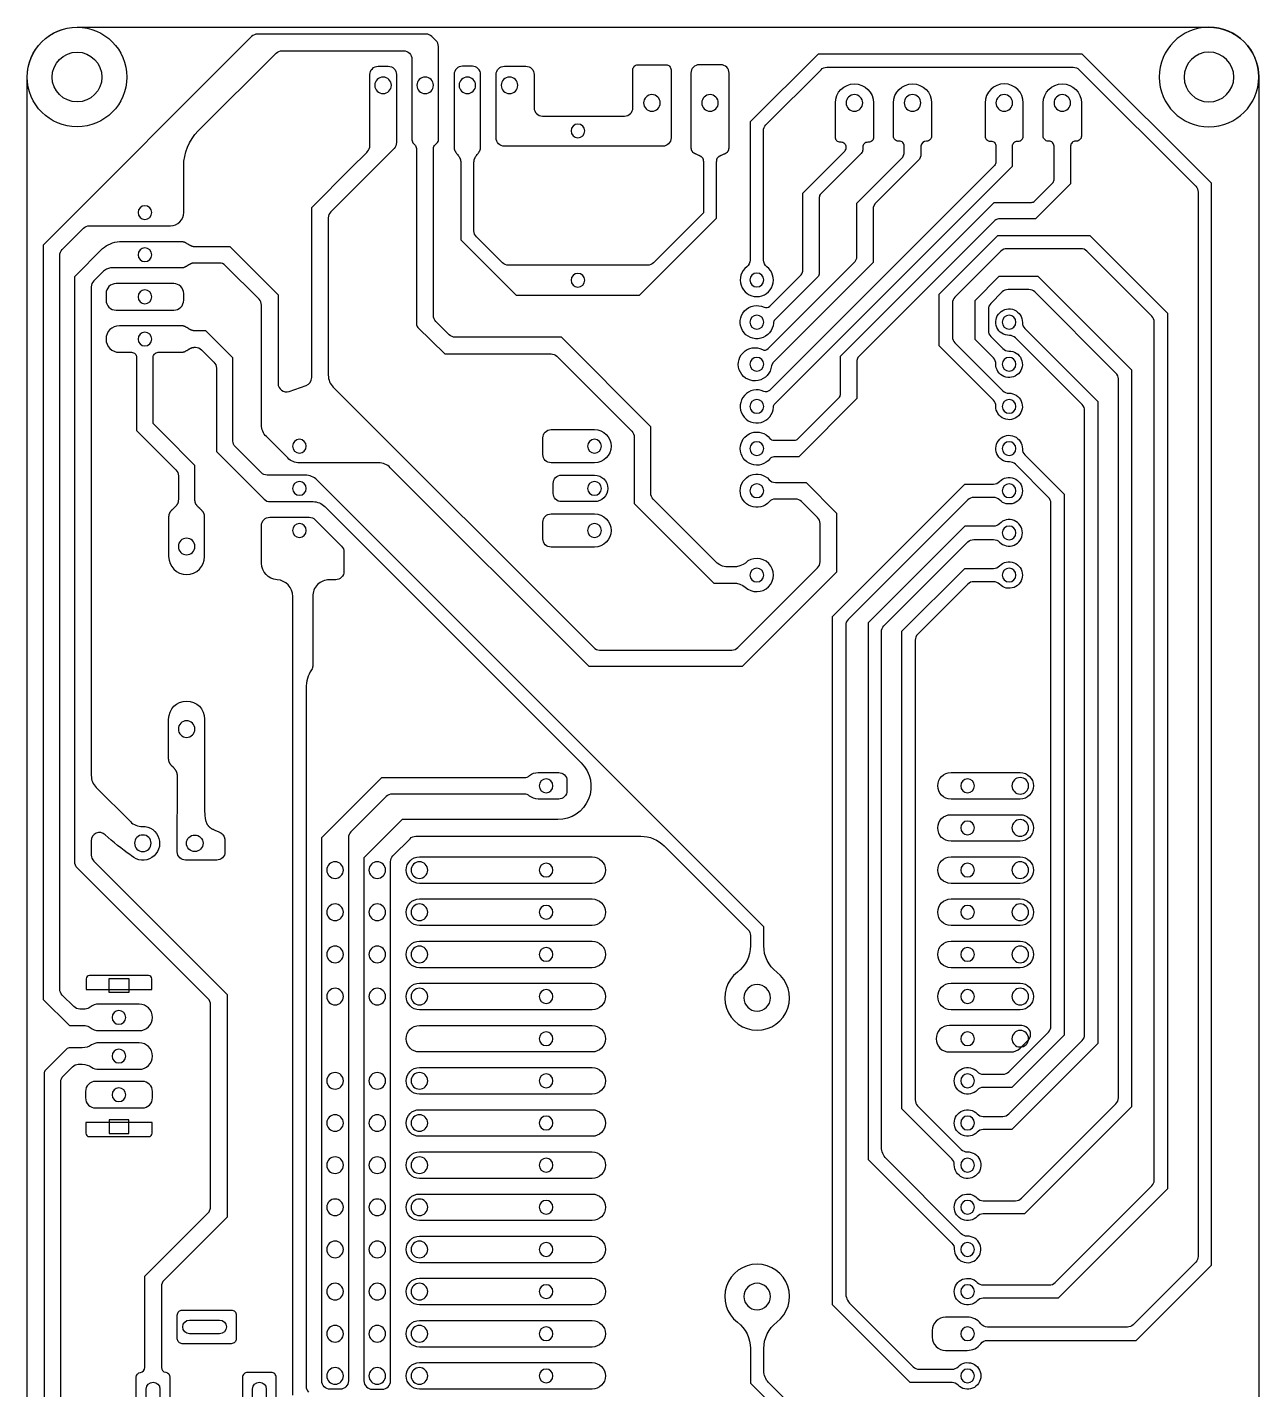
# Model space of a CAD drawing. Extents: x -757 to -528, y 190 to 455.
# Drawn here: x -695.8 to -621.6, y 372.4 to 454.5 of the extents above; entities that cross this region are included whole.
import ezdxf

# ---------------------------------------------------------------- set-up
doc = ezdxf.new("R2010")
doc.units = 0
for name, color, linetype in [('HOLES', 22, 'CONTINUOUS'), ('MOSFET', 7, 'CONTINUOUS'), ('MOSFET$TRACES', 7, 'CONTINUOUS')]:
    doc.layers.add(name, color=color, linetype=linetype)

msp = doc.modelspace()

# ---------------------------------------------------------------- linework, layer by layer
at = {"layer": 'HOLES'}
for points in [[(-690.865, 397.171), (-689.665, 397.171), (-689.665, 396.341), (-690.865, 396.341)], [(-690.865, 387.841), (-689.665, 387.841), (-689.665, 388.671), (-690.865, 388.671)]]:
    msp.add_lwpolyline(points, close=True, dxfattribs=at)
for points in [[(-686.013, 376.598), (-684.2, 376.598, -1), (-684.2, 375.771), (-686.013, 375.771, -1)], [(-688.62, 370.628), (-688.62, 372.441, -1), (-687.793, 372.441), (-687.793, 370.628, -1)], [(-682.22, 370.628), (-682.22, 372.441, -1), (-681.393, 372.441), (-681.393, 370.628, -1)]]:
    msp.add_lwpolyline(points, format="xyb", close=True, dxfattribs=at)
for centre, radius in [((-692.791, 451.5), 1.5), ((-685.702, 405.325), 0.5)]:
    msp.add_circle(centre, radius, dxfattribs=at)
at = {"layer": 'HOLES', "extrusion": (0, 0, -1)}
for centre, radius in [((624.591, 451.5), 1.5), ((674.354, 451), 0.5), ((671.814, 451), 0.5), ((669.274, 451), 0.5), ((666.734, 451), 0.5), ((658.153, 449.938), 0.5), ((654.653, 449.938), 0.5), ((645.952, 449.938), 0.5), ((642.452, 449.938), 0.5), ((636.927, 449.938), 0.5), ((633.427, 449.938), 0.5), ((662.612, 448.253), 0.415), ((688.703, 443.333), 0.415), ((688.703, 440.793), 0.415), ((662.612, 439.253), 0.415), ((651.833, 439.27), 0.415), ((688.703, 438.253), 0.415), ((651.833, 436.73), 0.415), ((636.633, 436.73), 0.415), ((688.703, 435.713), 0.415), ((651.833, 434.19), 0.415), ((636.633, 434.19), 0.415), ((651.833, 431.65), 0.415), ((636.633, 431.65), 0.415), ((679.392, 429.253), 0.415), ((661.612, 429.253), 0.415), ((651.833, 429.11), 0.415), ((636.633, 429.11), 0.415), ((679.392, 426.713), 0.415), ((661.612, 426.713), 0.415), ((651.833, 426.57), 0.415), ((636.633, 426.57), 0.415), ((679.392, 424.173), 0.415), ((661.612, 424.173), 0.415), ((686.188, 423.208), 0.5), ((636.633, 424.03), 0.415), ((651.833, 421.49), 0.415), ((636.633, 421.49), 0.415), ((686.188, 412.208), 0.5), ((664.533, 408.79), 0.415), ((639.133, 408.79), 0.415), ((635.963, 408.79), 0.5), ((639.133, 406.25), 0.415), ((635.963, 406.25), 0.5), ((688.829, 405.325), 0.5), ((677.243, 403.71), 0.5), ((674.703, 403.71), 0.5), ((672.163, 403.71), 0.5), ((664.533, 403.71), 0.415), ((639.133, 403.71), 0.415), ((635.963, 403.71), 0.5), ((677.243, 401.17), 0.5), ((674.703, 401.17), 0.5), ((672.163, 401.17), 0.5), ((664.533, 401.17), 0.415), ((639.133, 401.17), 0.415), ((635.963, 401.17), 0.5), ((677.243, 398.63), 0.5), ((674.703, 398.63), 0.5), ((672.163, 398.63), 0.5), ((664.533, 398.63), 0.415), ((639.133, 398.63), 0.415), ((635.963, 398.63), 0.5), ((677.243, 396.09), 0.5), ((674.703, 396.09), 0.5), ((672.163, 396.09), 0.5), ((651.815, 396.011), 0.8), ((635.963, 396.09), 0.5), ((664.533, 396.09), 0.415), ((639.133, 396.09), 0.415), ((690.265, 394.836), 0.415), ((664.533, 393.55), 0.415), ((639.133, 393.55), 0.415), ((635.963, 393.55), 0.5), ((690.265, 392.506), 0.415), ((677.243, 391.01), 0.5), ((674.703, 391.01), 0.5), ((672.163, 391.01), 0.5), ((664.533, 391.01), 0.415), ((639.133, 391.01), 0.415), ((690.265, 390.176), 0.415), ((677.243, 388.47), 0.5), ((674.703, 388.47), 0.5), ((672.163, 388.47), 0.5), ((664.533, 388.47), 0.415), ((639.133, 388.47), 0.415), ((677.243, 385.93), 0.5), ((674.703, 385.93), 0.5), ((672.163, 385.93), 0.5), ((664.533, 385.93), 0.415), ((639.133, 385.93), 0.415), ((677.243, 383.39), 0.5), ((674.703, 383.39), 0.5), ((672.163, 383.39), 0.5), ((664.533, 383.39), 0.415), ((639.133, 383.39), 0.415), ((677.243, 380.85), 0.5), ((674.703, 380.85), 0.5), ((672.163, 380.85), 0.5), ((664.533, 380.85), 0.415), ((639.133, 380.85), 0.415), ((677.243, 378.31), 0.5), ((674.703, 378.31), 0.5), ((672.163, 378.31), 0.5), ((664.533, 378.31), 0.415), ((651.815, 378.011), 0.8), ((639.133, 378.31), 0.415), ((677.243, 375.77), 0.5), ((674.703, 375.77), 0.5), ((672.163, 375.77), 0.5), ((664.533, 375.77), 0.415), ((639.133, 375.77), 0.415), ((677.243, 373.23), 0.5), ((674.703, 373.23), 0.5), ((672.163, 373.23), 0.5), ((664.533, 373.23), 0.415), ((639.133, 373.23), 0.415)]:
    msp.add_circle(centre, radius, dxfattribs=at)
at = {"layer": 'MOSFET'}
msp.add_lwpolyline([(-695.791, 362.5), (-695.791, 451.5, -0.414214), (-692.791, 454.5), (-624.591, 454.5, -0.414214), (-621.591, 451.5), (-621.591, 362.5, -0.414214), (-624.591, 359.5), (-692.791, 359.5, -0.414214)], format="xyb", close=True, dxfattribs=at)
msp.add_circle((-692.791, 451.5), 3, dxfattribs=at)
at = {"layer": 'MOSFET', "extrusion": (0, 0, -1)}
msp.add_circle((624.591, 451.5), 3, dxfattribs=at)
at = {"layer": 'MOSFET$TRACES'}
for points in [[(-671.014, 447.735), (-671.014, 453.349, 0.202574), (-671.166, 453.708), (-671.409, 453.944, 0.195256), (-671.758, 454.085), (-681.916, 454.085, 0.198912), (-682.27, 453.939), (-694.831, 441.378), (-694.831, 395.914), (-693.254, 394.336), (-692.31, 394.336, -0.174641), (-691.991, 394.221, 0.174641), (-691.482, 394.038), (-689.047, 394.038, 1), (-689.047, 395.635), (-691.482, 395.635, 0.174641), (-691.991, 395.451, -0.174641), (-692.31, 395.336), (-692.631, 395.336, -0.198912), (-692.984, 395.483), (-693.685, 396.183, -0.198912), (-693.831, 396.537), (-693.831, 440.755, -0.198912), (-693.685, 441.108), (-692.406, 442.387, -0.198912), (-692.053, 442.533), (-687.163, 442.533, 0.414214), (-686.363, 443.333), (-686.363, 446.128, -0.198912), (-685.485, 448.249), (-680.795, 452.939, -0.198912), (-680.441, 453.085), (-673.114, 453.085, -0.414214), (-672.614, 452.585), (-672.614, 447.712, 0.209975), (-672.517, 447.491), (-672.441, 447.421, -0.209975), (-672.344, 447.2), (-672.344, 436.629, 0.201207), (-672.255, 436.415), (-670.629, 434.818), (-664.233, 434.818, -0.198912), (-663.88, 434.671), (-659.367, 430.159, -0.198915), (-659.221, 429.805), (-659.221, 426.206), (-659.221, 425.793), (-654.422, 420.994), (-653.059, 420.992), (-652.855, 420.948), (-652.667, 420.864), (-652.526, 420.768, 2.339902), (-652.523, 422.214), (-652.665, 422.119), (-652.853, 422.035), (-653.057, 421.992), (-653.701, 421.993), (-653.892, 422.031), (-654.061, 422.102), (-654.223, 422.21), (-658.073, 426.059, -0.198912), (-658.219, 426.413), (-658.219, 430.427), (-663.61, 435.818), (-670.006, 435.818, -0.198912), (-670.36, 435.964), (-671.168, 436.772, -0.198912), (-671.314, 437.126), (-671.314, 447.198, -0.212795), (-671.215, 447.421), (-671.114, 447.512, 0.212795)], [(-647.609, 452.088), (-632.767, 452.088, -0.198912), (-632.413, 451.942), (-625.39, 444.919, -0.198912), (-625.244, 444.565), (-625.244, 380.435, -0.198912), (-625.39, 380.082), (-629.155, 376.316, -0.198912), (-629.509, 376.17), (-637.933, 376.17, -0.236068), (-638.333, 376.37, 0.23985), (-639.164, 376.77), (-640.463, 376.77, 0.414214), (-641.263, 375.97), (-641.263, 375.57, 0.414214), (-640.463, 374.77), (-639.164, 374.77, 0.240749), (-638.333, 375.17, -0.240283), (-637.933, 375.37), (-628.97, 375.37), (-624.444, 379.897), (-624.444, 445.104), (-632.228, 452.888), (-648.147, 452.888), (-652.233, 448.802), (-652.233, 440.47, -0.236068), (-652.433, 440.07, 3), (-651.233, 440.07, -0.236068), (-651.433, 440.47), (-651.433, 448.263, -0.198912), (-651.287, 448.617), (-647.962, 451.942, -0.198912)], [(-655.053, 446.335), (-655.053, 443.318), (-658.064, 440.307, -0.198912), (-658.418, 440.16), (-666.807, 440.16, -0.198912), (-667.161, 440.307), (-668.728, 441.874, -0.198912), (-668.874, 442.228), (-668.874, 446.335), (-668.874, 446.367), (-668.874, 446.399), (-668.873, 446.415), (-668.872, 446.43), (-668.87, 446.446), (-668.868, 446.462), (-668.865, 446.478), (-668.862, 446.493), (-668.859, 446.509), (-668.855, 446.525), (-668.85, 446.54), (-668.845, 446.556), (-668.839, 446.571), (-668.833, 446.587), (-668.826, 446.603), (-668.819, 446.618), (-668.811, 446.634), (-668.802, 446.649), (-668.794, 446.665), (-668.784, 446.68), (-668.774, 446.695), (-668.764, 446.711), (-668.743, 446.742), (-668.721, 446.772), (-668.674, 446.834), (-668.628, 446.895), (-668.606, 446.926), (-668.584, 446.957), (-668.574, 446.972), (-668.565, 446.987), (-668.555, 447.003), (-668.546, 447.018), (-668.538, 447.034), (-668.53, 447.049), (-668.523, 447.065), (-668.516, 447.08), (-668.509, 447.096), (-668.504, 447.111), (-668.499, 447.127), (-668.494, 447.143), (-668.49, 447.158), (-668.486, 447.174), (-668.483, 447.19), (-668.481, 447.205), (-668.479, 447.221), (-668.477, 447.237), (-668.476, 447.253), (-668.475, 447.269), (-668.475, 447.3), (-668.474, 447.332), (-668.474, 451.65, 0.414214), (-668.974, 452.15), (-669.574, 452.15, 0.414214), (-670.074, 451.65), (-670.074, 447.332), (-670.074, 447.3), (-670.074, 447.269), (-670.073, 447.253), (-670.072, 447.237), (-670.07, 447.221), (-670.068, 447.205), (-670.065, 447.19), (-670.062, 447.174), (-670.059, 447.158), (-670.055, 447.143), (-670.05, 447.127), (-670.045, 447.111), (-670.039, 447.096), (-670.033, 447.08), (-670.026, 447.065), (-670.019, 447.049), (-670.011, 447.034), (-670.002, 447.018), (-669.994, 447.003), (-669.984, 446.987), (-669.974, 446.972), (-669.964, 446.957), (-669.943, 446.926), (-669.921, 446.895), (-669.874, 446.834), (-669.828, 446.772), (-669.806, 446.742), (-669.784, 446.711), (-669.774, 446.695), (-669.765, 446.68), (-669.755, 446.665), (-669.746, 446.649), (-669.738, 446.634), (-669.73, 446.618), (-669.723, 446.603), (-669.716, 446.587), (-669.709, 446.571), (-669.704, 446.556), (-669.699, 446.54), (-669.694, 446.525), (-669.69, 446.509), (-669.686, 446.493), (-669.683, 446.478), (-669.681, 446.462), (-669.679, 446.446), (-669.677, 446.43), (-669.676, 446.415), (-669.675, 446.399), (-669.675, 446.367), (-669.674, 446.335), (-669.674, 441.689), (-666.331, 438.346), (-658.894, 438.346), (-654.253, 442.986), (-654.253, 446.335), (-654.253, 446.382), (-654.253, 446.405), (-654.252, 446.428), (-654.25, 446.45), (-654.248, 446.472), (-654.247, 446.483), (-654.245, 446.494), (-654.243, 446.504), (-654.241, 446.515), (-654.239, 446.525), (-654.237, 446.535), (-654.234, 446.545), (-654.231, 446.555), (-654.228, 446.564), (-654.225, 446.574), (-654.221, 446.583), (-654.217, 446.592), (-654.213, 446.601), (-654.208, 446.61), (-654.203, 446.618), (-654.198, 446.626), (-654.193, 446.635), (-654.188, 446.643), (-654.182, 446.651), (-654.176, 446.658), (-654.17, 446.666), (-654.163, 446.673), (-654.156, 446.68), (-654.149, 446.687), (-654.142, 446.694), (-654.134, 446.701), (-654.126, 446.707), (-654.118, 446.713), (-654.11, 446.72), (-654.102, 446.726), (-654.093, 446.732), (-654.084, 446.737), (-654.075, 446.743), (-654.066, 446.749), (-654.047, 446.759), (-654.027, 446.77), (-654.007, 446.779), (-653.987, 446.789), (-653.965, 446.798), (-653.878, 446.834), (-653.791, 446.869), (-653.77, 446.878), (-653.75, 446.888), (-653.729, 446.898), (-653.71, 446.908), (-653.691, 446.919), (-653.682, 446.924), (-653.673, 446.93), (-653.664, 446.936), (-653.655, 446.942), (-653.647, 446.948), (-653.638, 446.954), (-653.63, 446.96), (-653.623, 446.967), (-653.615, 446.973), (-653.608, 446.98), (-653.601, 446.987), (-653.594, 446.994), (-653.587, 447.002), (-653.581, 447.009), (-653.575, 447.017), (-653.569, 447.025), (-653.564, 447.033), (-653.558, 447.041), (-653.553, 447.049), (-653.549, 447.058), (-653.544, 447.066), (-653.54, 447.075), (-653.536, 447.084), (-653.532, 447.094), (-653.529, 447.103), (-653.526, 447.113), (-653.523, 447.122), (-653.52, 447.132), (-653.518, 447.142), (-653.516, 447.153), (-653.514, 447.163), (-653.512, 447.173), (-653.51, 447.184), (-653.509, 447.195), (-653.507, 447.217), (-653.505, 447.239), (-653.504, 447.262), (-653.504, 447.285), (-653.503, 447.332), (-653.503, 451.738, 0.414214), (-654.003, 452.238), (-655.303, 452.238, 0.414214), (-655.803, 451.738), (-655.803, 447.332), (-655.803, 447.285), (-655.803, 447.262), (-655.802, 447.239), (-655.8, 447.217), (-655.798, 447.195), (-655.797, 447.184), (-655.795, 447.173), (-655.793, 447.163), (-655.791, 447.153), (-655.789, 447.142), (-655.787, 447.132), (-655.784, 447.122), (-655.781, 447.113), (-655.778, 447.103), (-655.775, 447.094), (-655.771, 447.084), (-655.767, 447.075), (-655.763, 447.066), (-655.758, 447.058), (-655.753, 447.049), (-655.748, 447.041), (-655.743, 447.033), (-655.738, 447.025), (-655.732, 447.017), (-655.726, 447.009), (-655.72, 447.002), (-655.713, 446.994), (-655.706, 446.987), (-655.699, 446.98), (-655.692, 446.973), (-655.684, 446.967), (-655.676, 446.96), (-655.668, 446.954), (-655.66, 446.948), (-655.652, 446.942), (-655.643, 446.936), (-655.634, 446.93), (-655.625, 446.924), (-655.616, 446.919), (-655.597, 446.908), (-655.577, 446.898), (-655.557, 446.888), (-655.537, 446.878), (-655.515, 446.869), (-655.428, 446.834), (-655.341, 446.798), (-655.32, 446.789), (-655.3, 446.779), (-655.279, 446.77), (-655.26, 446.759), (-655.241, 446.749), (-655.232, 446.743), (-655.223, 446.737), (-655.214, 446.732), (-655.205, 446.726), (-655.197, 446.72), (-655.188, 446.713), (-655.18, 446.707), (-655.173, 446.701), (-655.165, 446.694), (-655.158, 446.687), (-655.151, 446.68), (-655.144, 446.673), (-655.137, 446.666), (-655.131, 446.658), (-655.125, 446.651), (-655.119, 446.643), (-655.114, 446.635), (-655.108, 446.626), (-655.103, 446.618), (-655.099, 446.61), (-655.094, 446.601), (-655.09, 446.592), (-655.086, 446.583), (-655.082, 446.574), (-655.079, 446.564), (-655.076, 446.555), (-655.073, 446.545), (-655.07, 446.535), (-655.068, 446.525), (-655.066, 446.515), (-655.064, 446.504), (-655.062, 446.494), (-655.06, 446.483), (-655.059, 446.472), (-655.057, 446.45), (-655.055, 446.428), (-655.054, 446.405), (-655.054, 446.382)], [(-667.539, 447.832), (-667.539, 451.65, -0.414214), (-667.039, 452.15), (-665.75, 452.15, -0.414214), (-665.25, 451.65), (-665.25, 449.65, 0.414214), (-664.75, 449.15), (-659.803, 449.15, 0.414214), (-659.303, 449.65), (-659.303, 451.938, -0.414214), (-659.003, 452.238), (-657.303, 452.238, -0.414214), (-657.003, 451.938), (-657.003, 447.832, -0.414214), (-657.503, 447.332), (-667.039, 447.332, -0.414214)], [(-644.815, 440.332), (-650.868, 434.278), (-650.955, 434.095, -3.257178), (-651.493, 435.079, 0.325935), (-651.144, 435.134), (-645.903, 440.375), (-645.815, 440.587), (-645.815, 443.901), (-643.04, 446.676), (-642.952, 446.888), (-642.952, 447.338, 0.414214), (-643.252, 447.638), (-643.302, 447.638, -0.414214), (-643.602, 447.938), (-643.602, 449.938, -1), (-641.302, 449.938), (-641.302, 449.938), (-641.302, 447.938, -0.414214), (-641.602, 447.638, 0.410752), (-641.952, 447.338), (-641.952, 446.757), (-642.04, 446.545), (-644.727, 443.858), (-644.815, 443.645)], [(-636.427, 447.338, -0.414214), (-636.127, 447.638), (-636.077, 447.638, 0.414214), (-635.777, 447.938), (-635.777, 449.938, 1), (-638.077, 449.938), (-638.077, 447.938, 0.414214), (-637.777, 447.638), (-637.727, 447.638, -0.414214), (-637.427, 447.338), (-637.427, 446.39, -0.198912), (-637.515, 446.177), (-651.075, 432.618, -0.314564), (-651.413, 432.558, 3.310049), (-650.834, 431.614, -0.189462), (-650.746, 431.815), (-636.427, 446.134)], [(-648.158, 439.457), (-650.748, 436.868, 0.184091), (-650.835, 436.673, -3.292465), (-651.4, 437.631, 0.318647), (-651.058, 437.689), (-649.158, 439.589, 0.198912), (-649.07, 439.801), (-649.07, 444.502), (-646.54, 447.032, 0.198912), (-646.452, 447.244), (-646.452, 447.27, 0.414214), (-646.752, 447.57), (-646.802, 447.57, -0.414214), (-647.102, 447.87), (-647.102, 449.938, -1), (-644.802, 449.938), (-644.802, 447.87, -0.414214), (-645.102, 447.57), (-645.152, 447.57, 0.414214), (-645.452, 447.27), (-645.452, 447.113, -0.198912), (-645.54, 446.901), (-647.982, 444.459, 0.198912), (-648.07, 444.246), (-648.07, 439.67, -0.198925)], [(-645.798, 434.424), (-645.798, 432.122), (-649.309, 428.61), (-650.809, 428.61, 0.230961), (-651.045, 428.495, -2.905869), (-651.045, 429.725, 0.230961), (-650.809, 429.61), (-649.565, 429.61, 0.198912), (-649.353, 429.698), (-646.886, 432.165, 0.198912), (-646.798, 432.377), (-646.798, 434.679), (-637.531, 443.946), (-635.293, 443.946, 0.198912), (-635.081, 444.034), (-634.015, 445.099, 0.198912), (-633.927, 445.311), (-633.927, 447.338, 0.414214), (-634.227, 447.638), (-634.277, 447.638, -0.414214), (-634.577, 447.938), (-634.577, 449.938, -1), (-632.277, 449.938), (-632.277, 447.938, -0.414214), (-632.577, 447.638), (-632.627, 447.638, 0.414214), (-632.927, 447.338), (-632.927, 445.056), (-635.037, 442.946), (-637.275, 442.946, 0.198912), (-637.488, 442.858), (-645.71, 434.636, 0.198912)], [(-627.889, 385.033), (-627.889, 436.738, 0.198912), (-628.036, 437.092), (-631.954, 441.01, 0.198912), (-632.307, 441.156), (-636.769, 441.156, 0.198912), (-637.122, 441.01), (-639.897, 438.235, 0.198912), (-640.043, 437.881), (-640.043, 435.833, 0.198912), (-639.897, 435.479), (-637.014, 432.596, 0.204302), (-636.65, 432.45, -2.486759), (-637.433, 431.667, 0.204302), (-637.58, 432.031), (-640.843, 435.294), (-640.843, 438.42), (-637.307, 441.956), (-631.769, 441.956), (-627.089, 437.277), (-627.089, 384.494), (-633.674, 377.91), (-638.195, 377.91, 0.204302), (-638.556, 377.756, -2.486759), (-638.556, 378.864, 0.204302), (-638.195, 378.71), (-634.212, 378.71, 0.198912), (-633.859, 378.856), (-628.036, 384.679, 0.198912)], [(-635.891, 383.936), (-630.195, 389.632, 0.198912), (-630.048, 389.986), (-630.048, 433.309, 0.198912), (-630.195, 433.663), (-635.081, 438.549, 0.198912), (-635.435, 438.696), (-636.689, 438.696, 0.198912), (-637.043, 438.549), (-637.738, 437.854, 0.198912), (-637.884, 437.5), (-637.884, 436.214, 0.198912), (-637.738, 435.86), (-637.014, 435.136, 0.204302), (-636.65, 434.99, -2.486759), (-637.433, 434.207, 0.204302), (-637.58, 434.571), (-638.684, 435.675), (-638.684, 438.039), (-637.228, 439.496), (-634.896, 439.496), (-629.248, 433.848), (-629.248, 389.447), (-635.706, 382.99), (-638.195, 382.99, 0.204302), (-638.556, 382.836, -2.486759), (-638.556, 383.944, 0.204302), (-638.195, 383.79), (-636.244, 383.79, 0.198912)], [(-691.043, 438.453), (-691.043, 438.053, 0.414214), (-690.443, 437.453), (-686.963, 437.453, 0.414214), (-686.363, 438.053), (-686.363, 438.453, 0.414214), (-686.963, 439.053), (-690.443, 439.053, 0.414214)], [(-636.653, 389.016), (-632.227, 393.442, 0.198912), (-632.08, 393.796), (-632.08, 431.404, 0.198912), (-632.227, 431.758), (-636.253, 435.784, 0.204309), (-636.617, 435.93, -2.48711), (-635.834, 436.714, 0.204302), (-635.687, 436.35), (-631.28, 431.943), (-631.28, 393.257), (-636.468, 388.07), (-638.195, 388.07, 0.204302), (-638.556, 387.916, -2.486759), (-638.556, 389.024, 0.204302), (-638.195, 388.87), (-637.006, 388.87, 0.198912)], [(-673.757, 404.572), (-672.726, 405.604, -0.198912), (-672.372, 405.75), (-658.824, 405.75, -0.206208), (-657.409, 405.164), (-652.363, 400.118, -0.198912), (-652.216, 399.764), (-652.216, 399.148, -0.23352), (-653.001, 397.56, 2.952398), (-650.63, 397.56, -0.23352), (-651.414, 399.148), (-651.414, 400.301), (-678.334, 427.22, 0.198912), (-679.041, 427.513), (-681.345, 427.513, -0.198912), (-681.699, 427.66), (-683.252, 429.212, -0.198912), (-683.398, 429.566), (-683.398, 434.585), (-685.026, 436.213), (-685.683, 436.213), (-685.709, 436.213), (-685.735, 436.214), (-685.748, 436.214), (-685.761, 436.215), (-685.775, 436.216), (-685.788, 436.218), (-685.801, 436.22), (-685.814, 436.222), (-685.828, 436.225), (-685.841, 436.228), (-685.855, 436.231), (-685.868, 436.235), (-685.882, 436.239), (-685.895, 436.244), (-685.909, 436.249), (-685.922, 436.255), (-685.936, 436.261), (-685.95, 436.267), (-685.964, 436.274), (-685.977, 436.281), (-686.005, 436.296), (-686.033, 436.312), (-686.061, 436.328), (-686.117, 436.363), (-686.173, 436.398), (-686.201, 436.415), (-686.229, 436.431), (-686.256, 436.445), (-686.27, 436.452), (-686.284, 436.459), (-686.298, 436.465), (-686.311, 436.471), (-686.325, 436.477), (-686.339, 436.482), (-686.352, 436.487), (-686.366, 436.491), (-686.379, 436.495), (-686.393, 436.498), (-686.406, 436.502), (-686.419, 436.504), (-686.433, 436.506), (-686.446, 436.508), (-686.459, 436.51), (-686.472, 436.511), (-686.485, 436.512), (-686.499, 436.512), (-686.525, 436.513), (-686.551, 436.513), (-690.243, 436.513, 1), (-690.243, 434.913), (-689.503, 434.913, -0.414214), (-689.203, 434.613), (-689.203, 430.2), (-686.835, 427.831, -0.198912), (-686.688, 427.478), (-686.688, 426.073), (-686.688, 426.032), (-686.69, 425.991), (-686.691, 425.971), (-686.692, 425.951), (-686.695, 425.932), (-686.696, 425.922), (-686.698, 425.912), (-686.699, 425.902), (-686.701, 425.893), (-686.703, 425.883), (-686.706, 425.873), (-686.708, 425.864), (-686.711, 425.855), (-686.714, 425.845), (-686.717, 425.836), (-686.72, 425.826), (-686.724, 425.817), (-686.727, 425.808), (-686.731, 425.799), (-686.735, 425.79), (-686.74, 425.781), (-686.744, 425.772), (-686.749, 425.763), (-686.754, 425.754), (-686.759, 425.746), (-686.764, 425.737), (-686.77, 425.728), (-686.775, 425.72), (-686.781, 425.711), (-686.793, 425.694), (-686.806, 425.677), (-686.82, 425.661), (-686.834, 425.644), (-686.849, 425.628), (-686.864, 425.612), (-686.88, 425.596), (-686.912, 425.564), (-686.98, 425.502), (-687.048, 425.439), (-687.08, 425.408), (-687.096, 425.392), (-687.111, 425.376), (-687.126, 425.359), (-687.14, 425.343), (-687.154, 425.326), (-687.167, 425.31), (-687.179, 425.293), (-687.185, 425.284), (-687.191, 425.276), (-687.196, 425.267), (-687.202, 425.258), (-687.207, 425.25), (-687.212, 425.241), (-687.216, 425.232), (-687.221, 425.223), (-687.225, 425.214), (-687.229, 425.205), (-687.233, 425.196), (-687.237, 425.187), (-687.24, 425.177), (-687.244, 425.168), (-687.247, 425.159), (-687.249, 425.149), (-687.252, 425.14), (-687.255, 425.13), (-687.257, 425.121), (-687.259, 425.111), (-687.261, 425.102), (-687.263, 425.092), (-687.264, 425.082), (-687.266, 425.072), (-687.268, 425.052), (-687.27, 425.032), (-687.271, 425.012), (-687.272, 424.972), (-687.272, 424.931), (-687.272, 422.602, 1), (-685.105, 422.602), (-685.105, 424.931), (-685.105, 424.972), (-685.106, 425.012), (-685.107, 425.032), (-685.109, 425.052), (-685.111, 425.072), (-685.112, 425.082), (-685.114, 425.092), (-685.116, 425.102), (-685.118, 425.111), (-685.12, 425.121), (-685.122, 425.13), (-685.124, 425.14), (-685.127, 425.149), (-685.13, 425.159), (-685.133, 425.168), (-685.136, 425.177), (-685.14, 425.187), (-685.144, 425.196), (-685.147, 425.205), (-685.152, 425.214), (-685.156, 425.223), (-685.16, 425.232), (-685.165, 425.241), (-685.17, 425.25), (-685.175, 425.258), (-685.18, 425.267), (-685.186, 425.276), (-685.192, 425.284), (-685.197, 425.293), (-685.21, 425.31), (-685.223, 425.326), (-685.236, 425.343), (-685.251, 425.359), (-685.265, 425.376), (-685.281, 425.392), (-685.296, 425.408), (-685.329, 425.439), (-685.396, 425.502), (-685.464, 425.564), (-685.497, 425.596), (-685.512, 425.612), (-685.528, 425.628), (-685.542, 425.644), (-685.557, 425.661), (-685.57, 425.677), (-685.583, 425.694), (-685.596, 425.711), (-685.601, 425.72), (-685.607, 425.728), (-685.613, 425.737), (-685.618, 425.746), (-685.623, 425.754), (-685.628, 425.763), (-685.633, 425.772), (-685.637, 425.781), (-685.641, 425.79), (-685.646, 425.799), (-685.649, 425.808), (-685.653, 425.817), (-685.657, 425.826), (-685.66, 425.836), (-685.663, 425.845), (-685.666, 425.855), (-685.668, 425.864), (-685.671, 425.873), (-685.673, 425.883), (-685.675, 425.893), (-685.677, 425.902), (-685.679, 425.912), (-685.68, 425.922), (-685.682, 425.932), (-685.684, 425.951), (-685.686, 425.971), (-685.687, 425.991), (-685.688, 426.032), (-685.688, 426.073), (-685.688, 428.099), (-687.57, 429.981), (-688.203, 430.614), (-688.203, 434.613, -0.414214), (-687.903, 434.913), (-686.551, 434.913), (-686.525, 434.913), (-686.499, 434.914), (-686.485, 434.914), (-686.472, 434.915), (-686.459, 434.916), (-686.446, 434.918), (-686.433, 434.92), (-686.419, 434.922), (-686.406, 434.925), (-686.393, 434.928), (-686.379, 434.931), (-686.366, 434.935), (-686.352, 434.939), (-686.339, 434.944), (-686.325, 434.949), (-686.311, 434.955), (-686.298, 434.961), (-686.284, 434.967), (-686.27, 434.974), (-686.256, 434.981), (-686.229, 434.996), (-686.201, 435.012), (-686.173, 435.028), (-686.117, 435.063), (-686.061, 435.098), (-686.033, 435.115), (-686.005, 435.131), (-685.977, 435.145), (-685.964, 435.152), (-685.95, 435.159), (-685.936, 435.165), (-685.922, 435.171), (-685.909, 435.177), (-685.895, 435.182), (-685.882, 435.187), (-685.868, 435.191), (-685.855, 435.195), (-685.841, 435.198), (-685.828, 435.202), (-685.814, 435.204), (-685.801, 435.206), (-685.788, 435.208), (-685.775, 435.21), (-685.761, 435.211), (-685.748, 435.212), (-685.735, 435.212), (-685.709, 435.213), (-685.683, 435.213), (-685.649, 435.213, -0.198912), (-685.295, 435.067), (-684.544, 434.316, -0.198912), (-684.398, 433.962), (-684.398, 428.943), (-681.515, 426.06, 0.198912), (-681.161, 425.913), (-678.572, 425.913, -0.198916), (-677.865, 425.62), (-662.409, 410.164, -0.668179), (-663.824, 406.75), (-673.201, 406.75), (-675.503, 404.447), (-675.503, 372.93, 0.414214), (-675.003, 372.43), (-674.403, 372.43, 0.414214), (-673.903, 372.93), (-673.903, 404.219, -0.198912)], [(-661.612, 428.253), (-664.224, 428.253, -0.414214), (-664.724, 428.753), (-664.724, 429.753, -0.414214), (-664.224, 430.253), (-661.612, 430.253, -1)], [(-636.653, 391.556), (-634.259, 393.95, 0.198912), (-634.112, 394.304), (-634.112, 425.816, 0.198912), (-634.259, 426.17), (-636.253, 428.164, 0.204302), (-636.617, 428.31, -2.486759), (-635.834, 429.094, 0.204302), (-635.687, 428.73), (-633.312, 426.355), (-633.312, 393.765), (-636.468, 390.61), (-638.195, 390.61, 0.204302), (-638.556, 390.456, -2.486759), (-638.556, 391.564, 0.204302), (-638.195, 391.41), (-637.006, 391.41, 0.198912)], [(-663.602, 425.913, -0.414214), (-664.102, 426.413), (-664.102, 427.013, -0.414214), (-663.602, 427.513), (-661.612, 427.513, -1), (-661.612, 425.913)], [(-646.188, 377.548), (-642.416, 373.776, 0.198912), (-642.063, 373.63), (-640.071, 373.63, 0.204302), (-639.711, 373.784, -2.486759), (-639.711, 372.676, 0.204302), (-640.071, 372.83), (-642.601, 372.83), (-647.28, 377.509), (-647.28, 418.989), (-639.299, 426.97), (-637.572, 426.97, 0.204302), (-637.211, 427.124, -2.486759), (-637.211, 426.016, 0.204302), (-637.572, 426.17), (-638.761, 426.17, 0.198912), (-639.114, 426.024), (-646.334, 418.804, 0.198912), (-646.48, 418.45), (-646.48, 378.255, 0.198912)], [(-661.612, 423.173), (-664.224, 423.173, -0.414214), (-664.724, 423.673), (-664.724, 424.673, -0.414214), (-664.224, 425.173), (-661.612, 425.173, -1)], [(-644.321, 387.018), (-644.321, 418.069, -0.198912), (-644.175, 418.423), (-639.114, 423.484, -0.198912), (-638.761, 423.63), (-637.572, 423.63, -0.204302), (-637.211, 423.476, 2.486759), (-637.211, 424.584, -0.204302), (-637.572, 424.43), (-639.299, 424.43), (-645.121, 418.608), (-645.121, 386.272), (-640.08, 381.23, -0.204302), (-639.933, 380.867, 2.486759), (-639.15, 381.65, -0.204302), (-639.514, 381.796), (-644.029, 386.311, -0.198912)], [(-642.143, 389.505), (-639.514, 386.876, 0.204302), (-639.15, 386.73, -2.486759), (-639.933, 385.947, 0.204302), (-640.08, 386.311), (-643.089, 389.32), (-643.089, 418.1), (-639.299, 421.89), (-637.572, 421.89, 0.204302), (-637.211, 422.044, -2.486759), (-637.211, 420.936, 0.204302), (-637.572, 421.09), (-638.761, 421.09, 0.198912), (-639.114, 420.944), (-642.143, 417.915, 0.198912), (-642.289, 417.561), (-642.289, 389.859, 0.198912)], [(-684.378, 404.309), (-686.25, 404.309, -0.414214), (-686.75, 404.809), (-686.745, 409.343), (-686.745, 409.383), (-686.746, 409.424), (-686.747, 409.444), (-686.749, 409.464), (-686.751, 409.484), (-686.753, 409.503), (-686.757, 409.523), (-686.758, 409.532), (-686.76, 409.542), (-686.763, 409.551), (-686.765, 409.561), (-686.768, 409.57), (-686.77, 409.58), (-686.773, 409.589), (-686.777, 409.598), (-686.78, 409.607), (-686.783, 409.616), (-686.787, 409.625), (-686.791, 409.634), (-686.795, 409.643), (-686.799, 409.652), (-686.804, 409.661), (-686.808, 409.67), (-686.813, 409.678), (-686.818, 409.687), (-686.829, 409.704), (-686.84, 409.721), (-686.851, 409.738), (-686.864, 409.755), (-686.877, 409.771), (-686.89, 409.787), (-686.904, 409.803), (-686.918, 409.819), (-686.947, 409.851), (-687.008, 409.913), (-687.07, 409.976), (-687.099, 410.008), (-687.113, 410.023), (-687.127, 410.04), (-687.14, 410.056), (-687.153, 410.072), (-687.165, 410.089), (-687.177, 410.106), (-687.188, 410.122), (-687.199, 410.14), (-687.204, 410.148), (-687.208, 410.157), (-687.213, 410.166), (-687.217, 410.175), (-687.222, 410.183), (-687.226, 410.192), (-687.23, 410.201), (-687.233, 410.21), (-687.237, 410.22), (-687.24, 410.229), (-687.243, 410.238), (-687.246, 410.247), (-687.249, 410.257), (-687.252, 410.266), (-687.254, 410.275), (-687.256, 410.285), (-687.258, 410.294), (-687.26, 410.304), (-687.264, 410.324), (-687.266, 410.343), (-687.268, 410.363), (-687.27, 410.383), (-687.271, 410.403), (-687.272, 410.443), (-687.272, 410.484), (-687.272, 412.814, -1), (-685.105, 412.814), (-685.105, 407.6), (-685.102, 407.248), (-685.096, 407.093), (-685.091, 407.021), (-685.085, 406.953), (-685.077, 406.888), (-685.068, 406.827), (-685.063, 406.797), (-685.057, 406.768), (-685.051, 406.741), (-685.045, 406.714), (-685.038, 406.687), (-685.031, 406.662), (-685.023, 406.637), (-685.015, 406.613), (-685.006, 406.59), (-684.997, 406.567), (-684.988, 406.546), (-684.978, 406.525), (-684.967, 406.504), (-684.957, 406.484), (-684.945, 406.465), (-684.934, 406.447), (-684.922, 406.429), (-684.91, 406.412), (-684.897, 406.395), (-684.884, 406.379), (-684.87, 406.364), (-684.857, 406.349), (-684.842, 406.334), (-684.828, 406.32), (-684.813, 406.307), (-684.798, 406.294), (-684.783, 406.281), (-684.767, 406.269), (-684.751, 406.258), (-684.735, 406.246), (-684.719, 406.235), (-684.702, 406.225), (-684.685, 406.215), (-684.668, 406.205), (-684.634, 406.186), (-684.598, 406.168), (-684.563, 406.151), (-684.491, 406.119), (-684.349, 406.059), (-684.281, 406.029), (-684.248, 406.013), (-684.215, 405.997), (-684.184, 405.981), (-684.169, 405.972), (-684.155, 405.964), (-684.14, 405.955), (-684.126, 405.946), (-684.112, 405.936), (-684.099, 405.927), (-684.086, 405.917), (-684.073, 405.907), (-684.061, 405.897), (-684.049, 405.886), (-684.037, 405.876), (-684.026, 405.865), (-684.015, 405.853), (-684.005, 405.842), (-683.995, 405.83), (-683.985, 405.817), (-683.976, 405.805), (-683.968, 405.792), (-683.96, 405.779), (-683.952, 405.766), (-683.945, 405.752), (-683.938, 405.738), (-683.931, 405.723), (-683.925, 405.709), (-683.92, 405.694), (-683.914, 405.679), (-683.91, 405.663), (-683.905, 405.647), (-683.901, 405.631), (-683.898, 405.615), (-683.894, 405.598), (-683.891, 405.581), (-683.889, 405.564), (-683.887, 405.547), (-683.885, 405.529), (-683.883, 405.511), (-683.881, 405.475), (-683.879, 405.438), (-683.878, 405.401), (-683.878, 405.325), (-683.878, 404.809, -0.414214)], [(-676.443, 405.66), (-676.443, 372.93, -0.414214), (-676.943, 372.43), (-677.543, 372.43, -0.414214), (-678.043, 372.93), (-678.043, 405.681), (-674.435, 409.29), (-665.846, 409.29, 0.175046), (-665.527, 409.405, -0.175046), (-665.016, 409.59), (-663.771, 409.59, -0.414214), (-663.271, 409.09), (-663.271, 408.49, -0.414214), (-663.771, 407.99), (-665.016, 407.99, -0.175046), (-665.527, 408.175, 0.175046), (-665.846, 408.29), (-673.813, 408.29, 0.198912), (-674.167, 408.144), (-676.297, 406.014, 0.198912)], [(-635.963, 407.99), (-640.133, 407.99, -1), (-640.133, 409.59), (-635.963, 409.59, -1)], [(-635.963, 405.45), (-640.133, 405.45, -1), (-640.133, 407.05), (-635.963, 407.05, -1)], [(-672.163, 402.91, -1), (-672.163, 404.51), (-661.756, 404.51, -1), (-661.756, 402.91)], [(-635.963, 402.91), (-640.133, 402.91, -1), (-640.133, 404.51), (-635.963, 404.51, -1)], [(-672.163, 400.37, -1), (-672.163, 401.97), (-661.756, 401.97, -1), (-661.756, 400.37)], [(-635.963, 400.37), (-640.133, 400.37, -1), (-640.133, 401.97), (-635.963, 401.97, -1)], [(-672.163, 397.83, -1), (-672.163, 399.43), (-661.756, 399.43, -1), (-661.756, 397.83)], [(-635.963, 397.83), (-640.133, 397.83, -1), (-640.133, 399.43), (-635.963, 399.43, -1)], [(-688.282, 397.162, 0.414206), (-688.483, 397.362), (-692.046, 397.362, 0.414206), (-692.247, 397.162), (-692.247, 396.506), (-688.282, 396.506)], [(-672.163, 395.29, -1), (-672.163, 396.89), (-661.756, 396.89, -1), (-661.756, 395.29)], [(-635.963, 395.29), (-640.133, 395.29, -1), (-640.133, 396.89), (-635.963, 396.89, -1)], [(-672.163, 392.75, -1), (-672.163, 394.35), (-661.756, 394.35, -1), (-661.756, 392.75)], [(-636.529, 392.75, 0.200041), (-635.96, 392.987), (-635.445, 393.507, 0.484262), (-635.619, 394.272, 0.111853), (-635.963, 394.35), (-640.232, 394.35, 1), (-640.232, 392.75)], [(-672.163, 390.21, -1), (-672.163, 391.81), (-661.756, 391.81, -1), (-661.756, 390.21)], [(-688.249, 389.978), (-688.249, 390.375, 0.414214), (-688.849, 390.975), (-691.68, 390.975, 0.414214), (-692.28, 390.375), (-692.28, 389.978, 0.414214), (-691.68, 389.378), (-688.849, 389.378, 0.414214)], [(-672.163, 387.67, -1), (-672.163, 389.27), (-661.756, 389.27, -1), (-661.756, 387.67)], [(-692.258, 387.85, 0.41419), (-692.056, 387.65), (-688.473, 387.65, 0.41419), (-688.271, 387.85), (-688.271, 388.506), (-692.258, 388.506)], [(-672.163, 385.13, -1), (-672.163, 386.73), (-661.756, 386.73, -1), (-661.756, 385.13)], [(-672.163, 382.59, -1), (-672.163, 384.19), (-661.756, 384.19, -1), (-661.756, 382.59)], [(-672.163, 380.05, -1), (-672.163, 381.65), (-661.756, 381.65, -1), (-661.756, 380.05)], [(-652.216, 374.873), (-652.216, 372.793), (-642.093, 362.67), (-640.636, 362.67, -0.208077), (-639.904, 362.352, 0.208077), (-639.133, 362.017), (-637.476, 362.017, 0.414214), (-636.476, 363.017), (-636.476, 363.123, 0.414214), (-637.476, 364.123), (-639.133, 364.123, 0.208077), (-639.904, 363.788, -0.208077), (-640.636, 363.47), (-641.455, 363.47, -0.062229), (-641.578, 363.485, -0.135012), (-642.039, 363.747), (-651.122, 372.83, -0.198912), (-651.414, 373.537), (-651.414, 374.873, -0.23352), (-650.63, 376.461, 2.952398), (-653.001, 376.461, -0.23352)], [(-672.163, 377.51, -1), (-672.163, 379.11), (-661.756, 379.11, -1), (-661.756, 377.51)], [(-683.496, 375.172), (-686.449, 375.172, -0.414214), (-686.749, 375.472), (-686.749, 376.896, -0.414214), (-686.449, 377.196), (-683.496, 377.196, -0.414214), (-683.196, 376.896), (-683.196, 375.472, -0.414214)], [(-672.163, 374.97, -1), (-672.163, 376.57), (-661.756, 376.57, -1), (-661.756, 374.97)], [(-672.163, 372.43, -1), (-672.163, 374.03), (-661.756, 374.03, -1), (-661.756, 372.43)]]:
    msp.add_lwpolyline(points, format="xyb", close=True, dxfattribs=at)
for points in [[(-689.219, 369.923), (-689.219, 373.145, -0.371766), (-688.963, 373.442, 0.371766), (-688.707, 373.738), (-688.707, 379.25), (-684.837, 383.119), (-684.75, 383.331), (-684.75, 395.682), (-684.837, 395.894), (-692.846, 403.902), (-692.934, 404.115), (-692.934, 439.481), (-691.253, 441.162, -0.158531), (-690.243, 441.593), (-686.551, 441.593), (-686.525, 441.593), (-686.499, 441.592), (-686.485, 441.592), (-686.472, 441.591), (-686.459, 441.59), (-686.446, 441.588), (-686.433, 441.586), (-686.419, 441.584), (-686.406, 441.582), (-686.393, 441.578), (-686.379, 441.575), (-686.366, 441.571), (-686.352, 441.567), (-686.339, 441.562), (-686.325, 441.557), (-686.311, 441.551), (-686.298, 441.545), (-686.284, 441.539), (-686.27, 441.532), (-686.256, 441.525), (-686.229, 441.511), (-686.201, 441.495), (-686.173, 441.478), (-686.117, 441.443), (-686.061, 441.408), (-686.033, 441.392), (-686.005, 441.376), (-685.977, 441.361), (-685.964, 441.354), (-685.95, 441.347), (-685.936, 441.341), (-685.922, 441.335), (-685.909, 441.329), (-685.895, 441.324), (-685.882, 441.319), (-685.868, 441.315), (-685.855, 441.311), (-685.841, 441.308), (-685.828, 441.305), (-685.814, 441.302), (-685.801, 441.3), (-685.788, 441.298), (-685.775, 441.296), (-685.761, 441.295), (-685.748, 441.294), (-685.735, 441.294), (-685.709, 441.293), (-685.683, 441.293), (-683.588, 441.293), (-680.678, 438.383), (-680.678, 433.029, 0.515661), (-680.015, 432.556), (-678.99, 432.911, 0.319556), (-678.653, 433.384), (-678.653, 443.647), (-676.3, 446), (-675.339, 446.961), (-675.291, 447.009, 0.198912), (-675.144, 447.363), (-675.144, 451.65, -0.414214), (-674.644, 452.15), (-674.044, 452.15, -0.414214), (-673.544, 451.65), (-673.544, 447.549, -0.198912), (-673.691, 447.195), (-677.507, 443.379, 0.198912), (-677.653, 443.025), (-677.653, 439.282)], [(-677.653, 440.666), (-677.653, 433.525, 0.198912), (-677.361, 432.818), (-661.661, 417.119, 0.198912), (-661.308, 416.972), (-653.334, 416.972, 0.198912), (-652.98, 417.119), (-648.17, 421.929, 0.198912), (-648.024, 422.282), (-648.024, 424.603, 0.198912), (-648.17, 424.957), (-649.137, 425.924, 0.198912), (-649.491, 426.07), (-650.715, 426.07, 0.213422), (-651.088, 425.903, -2.618034), (-651.088, 427.237, 0.213422), (-650.715, 427.07), (-648.869, 427.07), (-647.024, 425.225), (-647.024, 421.661), (-652.712, 415.972), (-661.929, 415.972), (-673.917, 427.96, 0.198912), (-674.624, 428.253), (-679.392, 428.253, -0.198912), (-680.1, 428.546), (-681.386, 429.832, -0.198912), (-681.678, 430.539), (-681.678, 437.76, 0.198912), (-681.825, 438.114), (-683.858, 440.147, 0.198912), (-684.212, 440.293), (-685.683, 440.293), (-685.709, 440.293), (-685.735, 440.292), (-685.748, 440.292), (-685.761, 440.291), (-685.775, 440.29), (-685.788, 440.288), (-685.801, 440.286), (-685.814, 440.284), (-685.828, 440.282), (-685.841, 440.278), (-685.855, 440.275), (-685.868, 440.271), (-685.882, 440.267), (-685.895, 440.262), (-685.909, 440.257), (-685.922, 440.251), (-685.936, 440.245), (-685.95, 440.239), (-685.964, 440.232), (-685.977, 440.225), (-686.005, 440.211), (-686.033, 440.195), (-686.061, 440.178), (-686.117, 440.143), (-686.173, 440.108), (-686.201, 440.092), (-686.229, 440.076), (-686.256, 440.061), (-686.27, 440.054), (-686.284, 440.047), (-686.298, 440.041), (-686.311, 440.035), (-686.325, 440.029), (-686.339, 440.024), (-686.352, 440.019), (-686.366, 440.015), (-686.379, 440.011), (-686.393, 440.008), (-686.406, 440.005), (-686.419, 440.002), (-686.433, 440), (-686.446, 439.998), (-686.459, 439.996), (-686.472, 439.995), (-686.485, 439.994), (-686.499, 439.994), (-686.525, 439.993), (-686.551, 439.993), (-690.783, 439.993), (-691.022, 439.932), (-691.197, 439.802), (-691.787, 439.212, 0.198912), (-691.934, 438.858), (-691.934, 409.402, 0.198912), (-691.641, 408.695), (-689.579, 406.633, 0.204449), (-688.851, 406.34, -1.467448), (-689.504, 404.566), (-689.56, 404.609, -0.033824), (-691.099, 405.845, 0.649752), (-691.934, 405.473), (-691.934, 404.612, 0.198912), (-691.787, 404.258), (-683.75, 396.22), (-683.75, 382.793), (-687.619, 378.924), (-687.707, 378.711), (-687.707, 373.745, 0.371766), (-687.451, 373.448, -0.371766), (-687.195, 373.151), (-687.195, 369.923, -0.414214)], [(-679.792, 372.07), (-679.792, 420.206, 0.397594), (-680.735, 421.204, -0.397594), (-681.678, 422.203), (-681.678, 424.473, -0.414214), (-681.178, 424.973), (-678.8, 424.973, -0.198916), (-678.446, 424.827), (-676.853, 423.234, -0.198909), (-676.707, 422.88), (-676.707, 421.706, -0.414214), (-677.207, 421.206), (-677.592, 421.206, 0.414214), (-678.592, 420.206), (-678.592, 416, -0.147477), (-678.659, 415.779, 0.147477), (-678.992, 414.673), (-678.992, 372.608, 0.198912), (-678.846, 372.255)], [(-693.773, 370.478), (-693.773, 390.947, -0.198912), (-693.627, 391.301), (-693.068, 391.86, -0.198912), (-692.714, 392.006), (-692.474, 392.006, -0.147114), (-691.922, 391.84, 0.147114), (-691.482, 391.708), (-689.047, 391.708, 1), (-689.047, 393.305), (-691.482, 393.305, 0.147114), (-691.922, 393.172, -0.147114), (-692.474, 393.006), (-693.213, 393.006, 0.198912), (-693.425, 392.918), (-694.686, 391.658, 0.198912), (-694.773, 391.446), (-694.773, 369.94)], [(-680.795, 369.917), (-680.795, 373.145, 0.414214), (-681.095, 373.445), (-682.519, 373.445, 0.414214), (-682.819, 373.145), (-682.819, 370.104, 0.174987)]]:
    msp.add_lwpolyline(points, format="xyb", dxfattribs=at)
msp.add_arc((-639.133, 393.55), 0.8, 82.90682, 90, dxfattribs=at)

doc.saveas('drawing.dxf')
